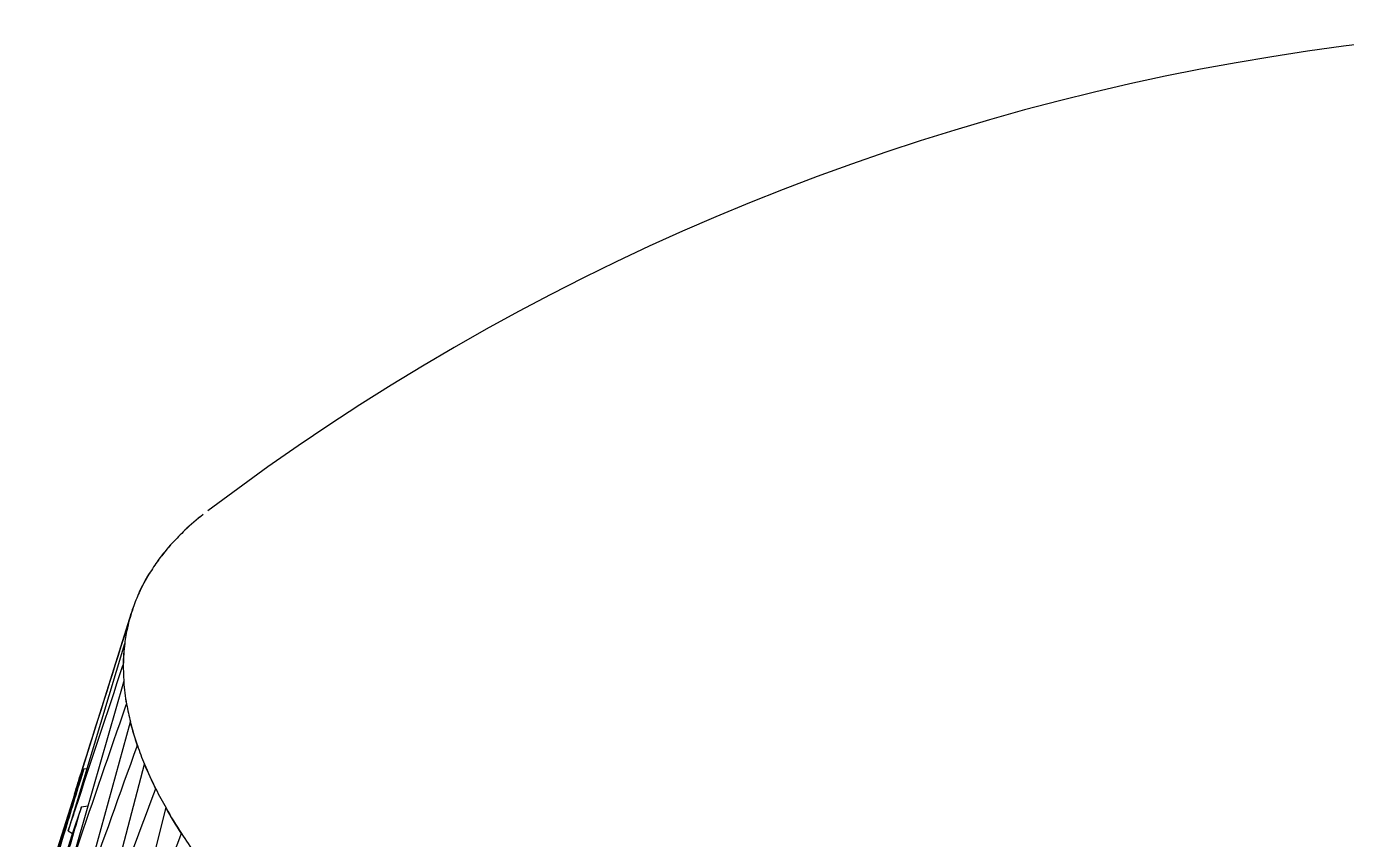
# Model space of a CAD drawing. Header units: millimetres. Extents: x 5847 to 9233, y 737 to 1578.
# Drawn here: x 8867.86 to 8879.19, y 1143.61 to 1150.58 of the extents above; entities that cross this region are included whole.
import ezdxf

# ---------------------------------------------------------------- set-up
doc = ezdxf.new("R2010")
doc.units = ezdxf.units.MM
doc.layers.get('0').update_dxf_attribs({"lineweight": 30})

msp = doc.modelspace()

# ---------------------------------------------------------------- linework, layer by layer
at = {"color": 7, "linetype": 'Continuous', "lineweight": 25}
for p, q in [((8869.379, 1146.395), (8869.38, 1146.395)), ((8869.116, 1146.151), (8869.117, 1146.151)), ((8869.221, 1146.256), (8869.222, 1146.26)), ((8869.223, 1146.259), (8869.222, 1146.26)), ((8868.992, 1145.998), (8868.994, 1146.003)), ((8868.996, 1146.002), (8868.994, 1146.003)), ((8868.915, 1145.885), (8868.917, 1145.885)), ((8868.828, 1145.718), (8868.83, 1145.724)), ((8868.831, 1145.724), (8868.83, 1145.724)), ((8868.778, 1145.597), (8868.78, 1145.597)), ((8868.762, 1145.549), (8868.507, 1144.736)), ((8868.727, 1145.419), (8868.729, 1145.425)), ((8868.731, 1145.424), (8868.729, 1145.425)), ((8868.704, 1145.285), (8868.223, 1143.684)), ((8868.706, 1145.289), (8868.704, 1145.285)), ((8868.706, 1145.289), (8868.707, 1145.289)), ((8868.692, 1145.1), (8868.693, 1145.106)), ((8868.695, 1145.105), (8868.693, 1145.106)), ((8868.696, 1144.958), (8868.234, 1143.352)), ((8868.698, 1144.962), (8868.696, 1144.958)), ((8868.698, 1144.962), (8868.699, 1144.962)), ((8868.508, 1144.736), (8868.277, 1143.998)), ((8868.72, 1144.762), (8868.722, 1144.768)), ((8868.723, 1144.768), (8868.722, 1144.768)), ((8868.753, 1144.613), (8868.31, 1143.002)), ((8868.754, 1144.617), (8868.753, 1144.613)), ((8868.754, 1144.617), (8868.756, 1144.617)), ((8868.813, 1144.408), (8868.815, 1144.414)), ((8868.816, 1144.413), (8868.815, 1144.414)), ((8868.873, 1144.251), (8868.45, 1142.636)), ((8868.875, 1144.256), (8868.873, 1144.251)), ((8868.875, 1144.256), (8868.876, 1144.255)), ((8868.357, 1144.213), (8868.383, 1144.216)), ((8868.97, 1144.038), (8868.972, 1144.043)), ((8868.973, 1144.043), (8868.972, 1144.043)), ((8867.939, 1142.923), (8868.278, 1143.997)), ((8868.277, 1143.998), (8868.287, 1143.992)), ((8868.336, 1143.889), (8868.391, 1143.898)), ((8869.058, 1143.875), (8868.653, 1142.255)), ((8869.059, 1143.879), (8869.058, 1143.875)), ((8869.059, 1143.879), (8869.061, 1143.879)), ((8868.223, 1143.684), (8868.26, 1143.661)), ((8869.191, 1143.653), (8869.192, 1143.659)), ((8869.194, 1143.659), (8869.192, 1143.659))]:
    msp.add_line(p, q, dxfattribs=at)
for centre, radius, start, end in [((8881.795, 1130.065), 20.513, 71.1243, 127.1048), ((8870.799, 1144.589), 2.297, 128.1851, 133.3627), ((8870.8, 1144.589), 2.297, 128.1842, 133.3636), ((8870.458, 1144.928), 1.816, 137.6552, 143.7111), ((8870.459, 1144.928), 1.816, 137.6541, 143.7122), ((8870.616, 1144.786), 2.027, 133.3915, 137.6762), ((8870.333, 1145.022), 1.658, 143.741, 148.6386), ((8870.241, 1145.077), 1.553, 148.6317, 155.3545), ((8870.242, 1145.076), 1.553, 148.6304, 155.3557), ((8870.189, 1145.101), 1.494, 155.3775, 160.6281), ((8870.178, 1145.106), 1.483, 160.6399, 167.5724), ((8870.179, 1145.105), 1.483, 160.6386, 167.5737), ((8870.212, 1145.098), 1.517, 167.5796, 172.7765), ((8870.293, 1145.089), 1.599, 172.8021, 179.3943), ((8870.294, 1145.088), 1.599, 172.8009, 179.3955), ((8870.425, 1145.087), 1.73, 179.3831, 184.1437), ((8870.607, 1145.101), 1.914, 184.1739, 190.0226), ((8870.608, 1145.101), 1.914, 184.1728, 190.0237), ((8870.844, 1145.142), 2.153, 189.9994, 194.113), ((8871.134, 1145.217), 2.454, 194.141, 199.0966), ((8871.135, 1145.216), 2.454, 194.14, 199.0975), ((8871.481, 1145.335), 2.82, 199.0699, 202.506), ((8871.883, 1145.503), 3.256, 202.5293, 206.6336), ((8871.884, 1145.503), 3.256, 202.5285, 206.6343), ((8872.342, 1145.73), 3.767, 206.6088, 209.4409), ((8872.854, 1146.023), 4.359, 209.4593, 212.839), ((8872.856, 1146.022), 4.358, 209.4587, 212.8396), ((8873.423, 1146.386), 5.032, 212.8183, 215.1528)]:
    msp.add_arc(centre, radius, start, end, dxfattribs=at)
for points, knots in [([(8868.277, 1143.998), (8868.296, 1144.061), (8868.446, 1144.534), (8868.597, 1145.008), (8868.727, 1145.419)], [0, 0, 0, 0, 0.131372, 1, 1, 1, 1]), ([(8868.223, 1143.684), (8868.244, 1143.746), (8868.399, 1144.218), (8868.556, 1144.69), (8868.692, 1145.1)], [0, 0, 0, 0, 0.1313725, 1, 1, 1, 1]), ([(8868.234, 1143.352), (8868.256, 1143.413), (8868.417, 1143.884), (8868.579, 1144.354), (8868.72, 1144.762)], [0, 0, 0, 0, 0.131359, 1, 1, 1, 1]), ([(8868.31, 1143.002), (8868.332, 1143.063), (8868.499, 1143.532), (8868.667, 1144.001), (8868.813, 1144.408)], [0, 0, 0, 0, 0.131332, 1, 1, 1, 1]), ([(8867.873, 1142.613), (8867.983, 1142.979), (8868.144, 1143.512), (8868.306, 1144.045), (8868.357, 1144.213)], [0, 0, 0, 0, 0.684781, 1, 1, 1, 1]), ([(8868.357, 1144.213), (8868.214, 1143.765), (8868.062, 1143.292), (8867.911, 1142.819), (8867.903, 1142.793)], [0, 0, 0, 0, 0.94647, 1, 1, 1, 1]), ([(8868.45, 1142.636), (8868.473, 1142.697), (8868.645, 1143.164), (8868.819, 1143.632), (8868.97, 1144.038)], [0, 0, 0, 0, 0.131291, 1, 1, 1, 1]), ([(8868.336, 1143.889), (8868.187, 1143.443), (8868.029, 1142.972), (8867.872, 1142.5), (8867.864, 1142.475)], [0, 0, 0, 0, 0.946535, 1, 1, 1, 1]), ([(8867.87, 1142.285), (8867.976, 1142.651), (8868.131, 1143.186), (8868.287, 1143.721), (8868.336, 1143.889)], [0, 0, 0, 0, 0.684735, 1, 1, 1, 1]), ([(8868.653, 1142.255), (8868.677, 1142.316), (8868.855, 1142.782), (8869.035, 1143.248), (8869.191, 1143.653)], [0, 0, 0, 0, 0.131236, 1, 1, 1, 1])]:
    msp.add_open_spline(points, degree=3, knots=knots, dxfattribs=at)

doc.saveas('drawing.dxf')
